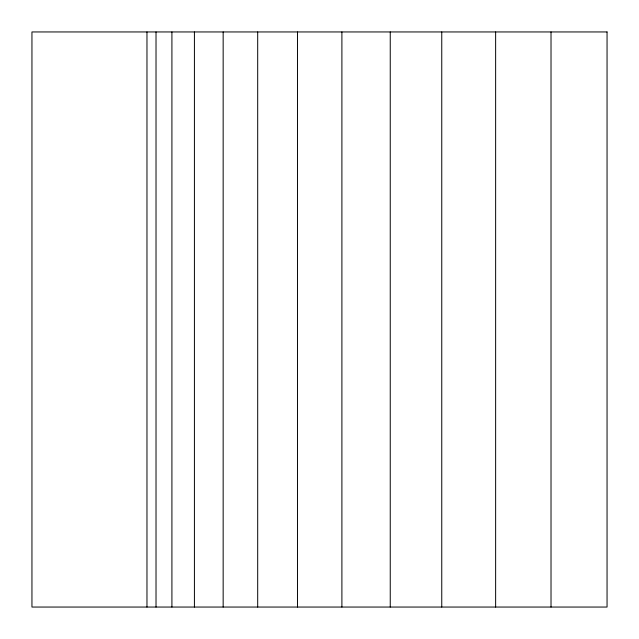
<?xml version="1.0" encoding="UTF-8"?>
<svg xmlns="http://www.w3.org/2000/svg" width="639" height="639" viewBox="0 0 639 639"><rect width="100%" height="100%" fill="white"/><g stroke="black" fill="none" stroke-linecap="round" stroke-linejoin="round"><path stroke-width="0.96" d="M551.018 31.95L551.018 607.05M495.632 31.95L495.632 607.05M441.757 31.95L441.757 607.05M390.245 31.95L390.245 607.05M341.897 31.95L341.897 607.05M297.478 31.95L297.478 607.05M257.693 31.95L257.693 607.05M223.155 31.95L223.155 607.05M194.416 31.95L194.416 607.05M171.915 31.95L171.915 607.05M156.02 31.95L156.02 607.05M146.97 31.95L146.97 607.05M607.05 31.95L31.95 31.95L31.95 607.05L607.05 607.05L607.05 31.95"/></g></svg>
